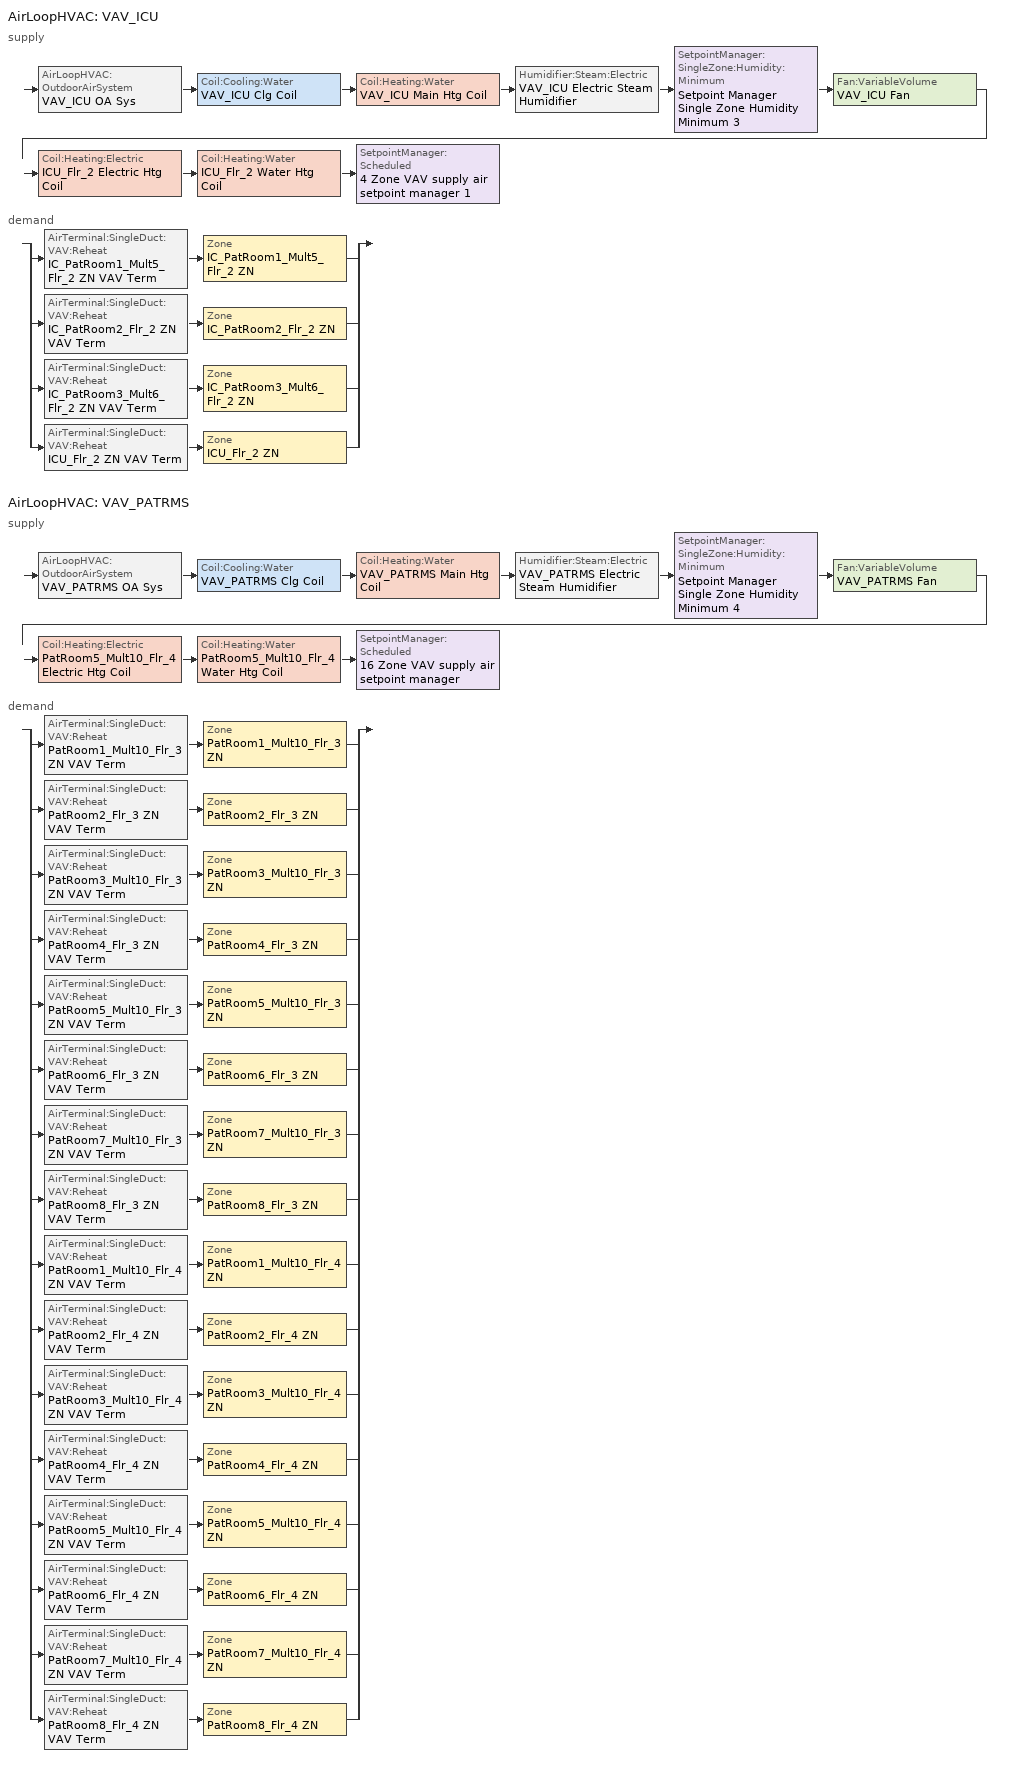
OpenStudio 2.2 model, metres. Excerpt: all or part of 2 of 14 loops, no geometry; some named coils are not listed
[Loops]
AirLoopHVAC 'VAV_ICU'
 supply: AirLoopHVAC:OutdoorAirSystem 'VAV_ICU OA Sys' > Coil:Cooling:Water 'VAV_ICU Clg Coil' > Coil:Heating:Water 'VAV_ICU Main Htg Coil' > Humidifier:Steam:Electric 'VAV_ICU Electric Steam Humidifier' > SetpointManager:SingleZone:Humidity:Minimum 'Setpoint Manager Single Zone Humidity Minimum 3' > Fan:VariableVolume 'VAV_ICU Fan' > Coil:Heating:Electric 'ICU_Flr_2 Electric Htg Coil' > Coil:Heating:Water 'ICU_Flr_2 Water Htg Coil' > SetpointManager:Scheduled '4 Zone VAV supply air setpoint manager 1'
 demand: split
  | AirTerminal:SingleDuct:VAV:Reheat 'IC_PatRoom1_Mult5_Flr_2 ZN VAV Term' > Zone 'IC_PatRoom1_Mult5_Flr_2 ZN'
  | AirTerminal:SingleDuct:VAV:Reheat 'IC_PatRoom2_Flr_2 ZN VAV Term' > Zone 'IC_PatRoom2_Flr_2 ZN'
  | AirTerminal:SingleDuct:VAV:Reheat 'IC_PatRoom3_Mult6_Flr_2 ZN VAV Term' > Zone 'IC_PatRoom3_Mult6_Flr_2 ZN'
  | AirTerminal:SingleDuct:VAV:Reheat 'ICU_Flr_2 ZN VAV Term' > Zone 'ICU_Flr_2 ZN'
AirLoopHVAC 'VAV_PATRMS'
 supply: AirLoopHVAC:OutdoorAirSystem 'VAV_PATRMS OA Sys' > Coil:Cooling:Water 'VAV_PATRMS Clg Coil' > Coil:Heating:Water 'VAV_PATRMS Main Htg Coil' > Humidifier:Steam:Electric 'VAV_PATRMS Electric Steam Humidifier' > SetpointManager:SingleZone:Humidity:Minimum 'Setpoint Manager Single Zone Humidity Minimum 4' > Fan:VariableVolume 'VAV_PATRMS Fan' > Coil:Heating:Electric 'PatRoom5_Mult10_Flr_4 Electric Htg Coil' > Coil:Heating:Water 'PatRoom5_Mult10_Flr_4 Water Htg Coil' > SetpointManager:Scheduled '16 Zone VAV supply air setpoint manager'
 demand: split
  | AirTerminal:SingleDuct:VAV:Reheat 'PatRoom1_Mult10_Flr_3 ZN VAV Term' > Zone 'PatRoom1_Mult10_Flr_3 ZN'
  | AirTerminal:SingleDuct:VAV:Reheat 'PatRoom2_Flr_3 ZN VAV Term' > Zone 'PatRoom2_Flr_3 ZN'
  | AirTerminal:SingleDuct:VAV:Reheat 'PatRoom3_Mult10_Flr_3 ZN VAV Term' > Zone 'PatRoom3_Mult10_Flr_3 ZN'
  | AirTerminal:SingleDuct:VAV:Reheat 'PatRoom4_Flr_3 ZN VAV Term' > Zone 'PatRoom4_Flr_3 ZN'
  | AirTerminal:SingleDuct:VAV:Reheat 'PatRoom5_Mult10_Flr_3 ZN VAV Term' > Zone 'PatRoom5_Mult10_Flr_3 ZN'
  | AirTerminal:SingleDuct:VAV:Reheat 'PatRoom6_Flr_3 ZN VAV Term' > Zone 'PatRoom6_Flr_3 ZN'
  | AirTerminal:SingleDuct:VAV:Reheat 'PatRoom7_Mult10_Flr_3 ZN VAV Term' > Zone 'PatRoom7_Mult10_Flr_3 ZN'
  | AirTerminal:SingleDuct:VAV:Reheat 'PatRoom8_Flr_3 ZN VAV Term' > Zone 'PatRoom8_Flr_3 ZN'
  | AirTerminal:SingleDuct:VAV:Reheat 'PatRoom1_Mult10_Flr_4 ZN VAV Term' > Zone 'PatRoom1_Mult10_Flr_4 ZN'
  | AirTerminal:SingleDuct:VAV:Reheat 'PatRoom2_Flr_4 ZN VAV Term' > Zone 'PatRoom2_Flr_4 ZN'
  | AirTerminal:SingleDuct:VAV:Reheat 'PatRoom3_Mult10_Flr_4 ZN VAV Term' > Zone 'PatRoom3_Mult10_Flr_4 ZN'
  | AirTerminal:SingleDuct:VAV:Reheat 'PatRoom4_Flr_4 ZN VAV Term' > Zone 'PatRoom4_Flr_4 ZN'
  | AirTerminal:SingleDuct:VAV:Reheat 'PatRoom5_Mult10_Flr_4 ZN VAV Term' > Zone 'PatRoom5_Mult10_Flr_4 ZN'
  | AirTerminal:SingleDuct:VAV:Reheat 'PatRoom6_Flr_4 ZN VAV Term' > Zone 'PatRoom6_Flr_4 ZN'
  | AirTerminal:SingleDuct:VAV:Reheat 'PatRoom7_Mult10_Flr_4 ZN VAV Term' > Zone 'PatRoom7_Mult10_Flr_4 ZN'
  | AirTerminal:SingleDuct:VAV:Reheat 'PatRoom8_Flr_4 ZN VAV Term' > Zone 'PatRoom8_Flr_4 ZN'
[Sizing:Zone] Zone Cooling Design Supply Air Temperature Input Method=SupplyAirTemperature; Zone Cooling Design Supply Air Temperature {C}=12.8; Zone Cooling Design Supply Air Temperature Difference {deltaC}=11.11; Zone Heating Design Supply Air Temperature Input Method=SupplyAirTemperature; Zone Heating Design Supply Air Temperature {C}=40; Zone Heating Design Supply Air Temperature Difference {deltaC}=11.11; Zone Cooling Design Supply Air Humidity Ratio {kg-H2O/kg-air}=0.0085; Zone Heating Design Supply Air Humidity Ratio {kg-H2O/kg-air}=0.008; Cooling Design Air Flow Method=DesignDayWithLimit; Heating Design Air Flow Method=DesignDay; Account for Dedicated Outdoor Air System=No; Dedicated Outdoor Air System Control Strategy=NeutralSupplyAir; Dedicated Outdoor Air Low Setpoint Temperature for Design {C}=autosize; Dedicated Outdoor Air High Setpoint Temperature for Design {C}=autosize
ICU_Flr_2 ZN; IC_PatRoom1_Mult5_Flr_2 ZN; IC_PatRoom2_Flr_2 ZN; IC_PatRoom3_Mult6_Flr_2 ZN; PatRoom1_Mult10_Flr_3 ZN; PatRoom1_Mult10_Flr_4 ZN; PatRoom2_Flr_3 ZN; PatRoom2_Flr_4 ZN; PatRoom3_Mult10_Flr_3 ZN; PatRoom3_Mult10_Flr_4 ZN; PatRoom4_Flr_3 ZN; PatRoom4_Flr_4 ZN; PatRoom5_Mult10_Flr_3 ZN; PatRoom5_Mult10_Flr_4 ZN; PatRoom6_Flr_3 ZN; PatRoom6_Flr_4 ZN; PatRoom7_Mult10_Flr_3 ZN; PatRoom7_Mult10_Flr_4 ZN; PatRoom8_Flr_3 ZN; PatRoom8_Flr_4 ZN
[Zone equipment]
ICU_Flr_2 ZN: ICU_Flr_2 ZN VAV Term
IC_PatRoom1_Mult5_Flr_2 ZN: IC_PatRoom1_Mult5_Flr_2 ZN VAV Term
IC_PatRoom2_Flr_2 ZN: IC_PatRoom2_Flr_2 ZN VAV Term
IC_PatRoom3_Mult6_Flr_2 ZN: IC_PatRoom3_Mult6_Flr_2 ZN VAV Term
PatRoom1_Mult10_Flr_3 ZN: PatRoom1_Mult10_Flr_3 ZN VAV Term
PatRoom1_Mult10_Flr_4 ZN: PatRoom1_Mult10_Flr_4 ZN VAV Term
PatRoom2_Flr_3 ZN: PatRoom2_Flr_3 ZN VAV Term
PatRoom2_Flr_4 ZN: PatRoom2_Flr_4 ZN VAV Term
PatRoom3_Mult10_Flr_3 ZN: PatRoom3_Mult10_Flr_3 ZN VAV Term
PatRoom3_Mult10_Flr_4 ZN: PatRoom3_Mult10_Flr_4 ZN VAV Term
PatRoom4_Flr_3 ZN: PatRoom4_Flr_3 ZN VAV Term
PatRoom4_Flr_4 ZN: PatRoom4_Flr_4 ZN VAV Term
PatRoom5_Mult10_Flr_3 ZN: PatRoom5_Mult10_Flr_3 ZN VAV Term
PatRoom5_Mult10_Flr_4 ZN: PatRoom5_Mult10_Flr_4 ZN VAV Term
PatRoom6_Flr_3 ZN: PatRoom6_Flr_3 ZN VAV Term
PatRoom6_Flr_4 ZN: PatRoom6_Flr_4 ZN VAV Term
PatRoom7_Mult10_Flr_3 ZN: PatRoom7_Mult10_Flr_3 ZN VAV Term
PatRoom7_Mult10_Flr_4 ZN: PatRoom7_Mult10_Flr_4 ZN VAV Term
PatRoom8_Flr_3 ZN: PatRoom8_Flr_3 ZN VAV Term
PatRoom8_Flr_4 ZN: PatRoom8_Flr_4 ZN VAV Term
[SetpointManager:Scheduled] Control Variable=Temperature
Name | Schedule
4 Zone VAV supply air setpoint manager 1 | Supply Air Temp - 55.04F 3
16 Zone VAV supply air setpoint manager | Supply Air Temp - 55.04F 4
[AirLoopHVAC] Availability Schedule=Hospital HVACOperationSchd; Design Supply Air Flow Rate {m3/s}=AutoSize
Name | Availability Manager
VAV_ICU | Availability Manager Night Cycle 4
VAV_PATRMS | Availability Manager Night Cycle 5
[Sizing:System] Type of Load to Size On=Sensible; Preheat Design Temperature {C}=7; Preheat Design Humidity Ratio {kg-H2O/kg-Air}=0.008; Precool Design Temperature {C}=12.8; Precool Design Humidity Ratio {kg-H2O/kg-Air}=0.008; Central Cooling Design Supply Air Temperature {C}=12.8; Central Heating Design Supply Air Temperature {C}=12.8; Sizing Option=NonCoincident; 100% Outdoor Air in Cooling=No; 100% Outdoor Air in Heating=No; Central Cooling Design Supply Air Humidity Ratio {kg-H2O/kg-Air}=0.0085; Central Heating Design Supply Air Humidity Ratio {kg-H2O/kg-Air}=0.008; Cooling Design Air Flow Method=DesignDay; Cooling Design Air Flow Rate {m3/s}=0; Heating Design Air Flow Method=DesignDay; Heating Design Air Flow Rate {m3/s}=0; System Outdoor Air Method=ZoneSum; Zone Maximum Outdoor Air Fraction=1; Cooling Supply Air Flow Rate Per Floor Area {m3/s-m2}=0.00996765; Cooling Fraction of Autosized Cooling Supply Air Flow Rate=1; Cooling Supply Air Flow Rate Per Unit Cooling Capacity {m3/s-W}=3.94755e-05; Heating Supply Air Flow Rate Per Floor Area {m3/s-m2}=0.00996765; Heating Fraction of Autosized Heating Supply Air Flow Rate=1; Heating Fraction of Autosized Cooling Supply Air Flow Rate=1; Heating Supply Air Flow Rate Per Unit Heating Capacity {m3/s-W}=3.15882e-05; Cooling Design Capacity Method=CoolingDesignCapacity; Cooling Design Capacity {W}=autosize; Cooling Design Capacity Per Floor Area {W/m2}=234.7; Fraction of Autosized Cooling Design Capacity=1; Heating Design Capacity Method=HeatingDesignCapacity; Heating Design Capacity {W}=autosize; Heating Design Capacity Per Floor Area {W/m2}=157; Fraction of Autosized Heating Design Capacity=1; Central Cooling Capacity Control Method=OnOff
Name | Design Outdoor Air Flow Rate {m3/s} | Minimum System Air Flow Ratio
VAV_ICU | 2.0748 | 1
VAV_PATRMS | 1.50923 | 0.5
[Fan:VariableVolume] Availability Schedule=Always On Discrete; Maximum Flow Rate {m3/s}=Autosize; Fan Power Minimum Flow Rate Input Method=Fraction; Fan Power Minimum Flow Fraction=0.25; Fan Power Minimum Air Flow Rate {m3/s}=0; Motor In Airstream Fraction=1; Fan Power Coefficient 1=0.04076; Fan Power Coefficient 2=0.0881; Fan Power Coefficient 3=-0.0729; Fan Power Coefficient 4=0.9437; Fan Power Coefficient 5=0
Name | Fan Efficiency | Pressure Rise {Pa} | Motor Efficiency
VAV_ICU Fan | 0.5915 | 1574.24 | 0.91
VAV_PATRMS Fan | 0.6006 | 1389.92 | 0.924
[Controller:OutdoorAir] Minimum Outdoor Air Flow Rate {m3/s}=autosize; Maximum Outdoor Air Flow Rate {m3/s}=Autosize; Economizer Control Type=NoEconomizer; Economizer Control Action Type=ModulateFlow; Economizer Maximum Limit Dry-Bulb Temperature {C}=28; Economizer Maximum Limit Enthalpy {J/kg}=64000; Economizer Minimum Limit Dry-Bulb Temperature {C}=-100; Lockout Type=LockoutWithCompressor; Minimum Limit Type=FixedMinimum; Minimum Outdoor Air Schedule=Always On Discrete; High Humidity Control=No; Heat Recovery Bypass Control Type=BypassWhenWithinEconomizerLimits
Name | Controller Mechanical Ventilation
VAV_ICU OA Controller | VAV_ICU Vent Controller
VAV_PATRMS OA Controller | VAV_PATRMS Vent Controller
[Controller:MechanicalVentilation] Availability Schedule=Always On Discrete; System Outdoor Air Method=ZoneSum
VAV_ICU Vent Controller; VAV_PATRMS Vent Controller
[AirLoopHVAC:OutdoorAirSystem]
Name | Controller
VAV_ICU OA Sys | VAV_ICU OA Controller
VAV_PATRMS OA Sys | VAV_PATRMS OA Controller
[AvailabilityManager:NightCycle] Control Type=CycleOnAny; Thermostat Tolerance {deltaC}=1; Cycling Run Time {s}=3600
Availability Manager Night Cycle 4; Availability Manager Night Cycle 5
[AirTerminal:SingleDuct:VAV:Reheat] Availability Schedule=Always On Discrete; Maximum Air Flow Rate {m3/s}=AutoSize; Zone Minimum Air Flow Input Method=Constant; Constant Minimum Air Flow Fraction=1; Fixed Minimum Air Flow Rate {m3/s}=0; Maximum Hot Water or Steam Flow Rate {m3/s}=AutoSize; Minimum Hot Water or Steam Flow Rate {m3/s}=0; Convergence Tolerance=0.001; Damper Heating Action=Normal; Maximum Flow per Zone Floor Area During Reheat {m3/s-m2}=AutoSize; Maximum Flow Fraction During Reheat=0.5; Maximum Reheat Air Temperature {C}=40; Control For Outdoor Air=No
Name | Reheat Coil
IC_PatRoom1_Mult5_Flr_2 ZN VAV Term | IC_PatRoom1_Mult5_Flr_2 ZN Rht Coil
IC_PatRoom2_Flr_2 ZN VAV Term | IC_PatRoom2_Flr_2 ZN Rht Coil
IC_PatRoom3_Mult6_Flr_2 ZN VAV Term | IC_PatRoom3_Mult6_Flr_2 ZN Rht Coil
ICU_Flr_2 ZN VAV Term | ICU_Flr_2 ZN Rht Coil
PatRoom1_Mult10_Flr_3 ZN VAV Term | PatRoom1_Mult10_Flr_3 ZN Rht Coil
PatRoom2_Flr_3 ZN VAV Term | PatRoom2_Flr_3 ZN Rht Coil
PatRoom3_Mult10_Flr_3 ZN VAV Term | PatRoom3_Mult10_Flr_3 ZN Rht Coil
PatRoom4_Flr_3 ZN VAV Term | PatRoom4_Flr_3 ZN Rht Coil
PatRoom5_Mult10_Flr_3 ZN VAV Term | PatRoom5_Mult10_Flr_3 ZN Rht Coil
PatRoom6_Flr_3 ZN VAV Term | PatRoom6_Flr_3 ZN Rht Coil
PatRoom7_Mult10_Flr_3 ZN VAV Term | PatRoom7_Mult10_Flr_3 ZN Rht Coil
PatRoom8_Flr_3 ZN VAV Term | PatRoom8_Flr_3 ZN Rht Coil
PatRoom1_Mult10_Flr_4 ZN VAV Term | PatRoom1_Mult10_Flr_4 ZN Rht Coil
PatRoom2_Flr_4 ZN VAV Term | PatRoom2_Flr_4 ZN Rht Coil
PatRoom3_Mult10_Flr_4 ZN VAV Term | PatRoom3_Mult10_Flr_4 ZN Rht Coil
PatRoom4_Flr_4 ZN VAV Term | PatRoom4_Flr_4 ZN Rht Coil
PatRoom5_Mult10_Flr_4 ZN VAV Term | PatRoom5_Mult10_Flr_4 ZN Rht Coil
PatRoom6_Flr_4 ZN VAV Term | PatRoom6_Flr_4 ZN Rht Coil
PatRoom7_Mult10_Flr_4 ZN VAV Term | PatRoom7_Mult10_Flr_4 ZN Rht Coil
PatRoom8_Flr_4 ZN VAV Term | PatRoom8_Flr_4 ZN Rht Coil
[Humidifier:Steam:Electric] Rated Capacity {m3/s}=3.72e-05; Rated Power {W}=100000
VAV_ICU Electric Steam Humidifier; VAV_PATRMS Electric Steam Humidifier
[SetpointManager:SingleZone:Humidity:Minimum] Control Variable=MinimumHumidityRatio
Name | Control Zone
Setpoint Manager Single Zone Humidity Minimum 3 | ICU_Flr_2 ZN
Setpoint Manager Single Zone Humidity Minimum 4 | PatRoom5_Mult10_Flr_4 ZN
[Coil:Heating:Electric] Availability Schedule=Always On Discrete
ICU_Flr_2 Electric Htg Coil; PatRoom5_Mult10_Flr_4 Electric Htg Coil
[Schedule:Ruleset]
Name | Default Day Schedule | Summer Design Day Schedule | Winter Design Day Schedule
Hospital HVACOperationSchd | Hospital HVACOperationSchd Default | Hospital HVACOperationSchd Summer Design Day | Hospital HVACOperationSchd Winter Design Day
Supply Air Temp - 55.04F 3 | Supply Air Temp - 55.04F Default 3
Supply Air Temp - 55.04F 4 | Supply Air Temp - 55.04F Default 4
[Schedule:Day]
Hospital HVACOperationSchd Default; Hospital HVACOperationSchd Winter Design Day; Hospital HVACOperationSchd Summer Design Day: 24, 0, 1
Supply Air Temp - 55.04F Default 3; Supply Air Temp - 55.04F Default 4: 24, 0, 12.8
[Schedule:Constant]
Always On Discrete: Value=1
